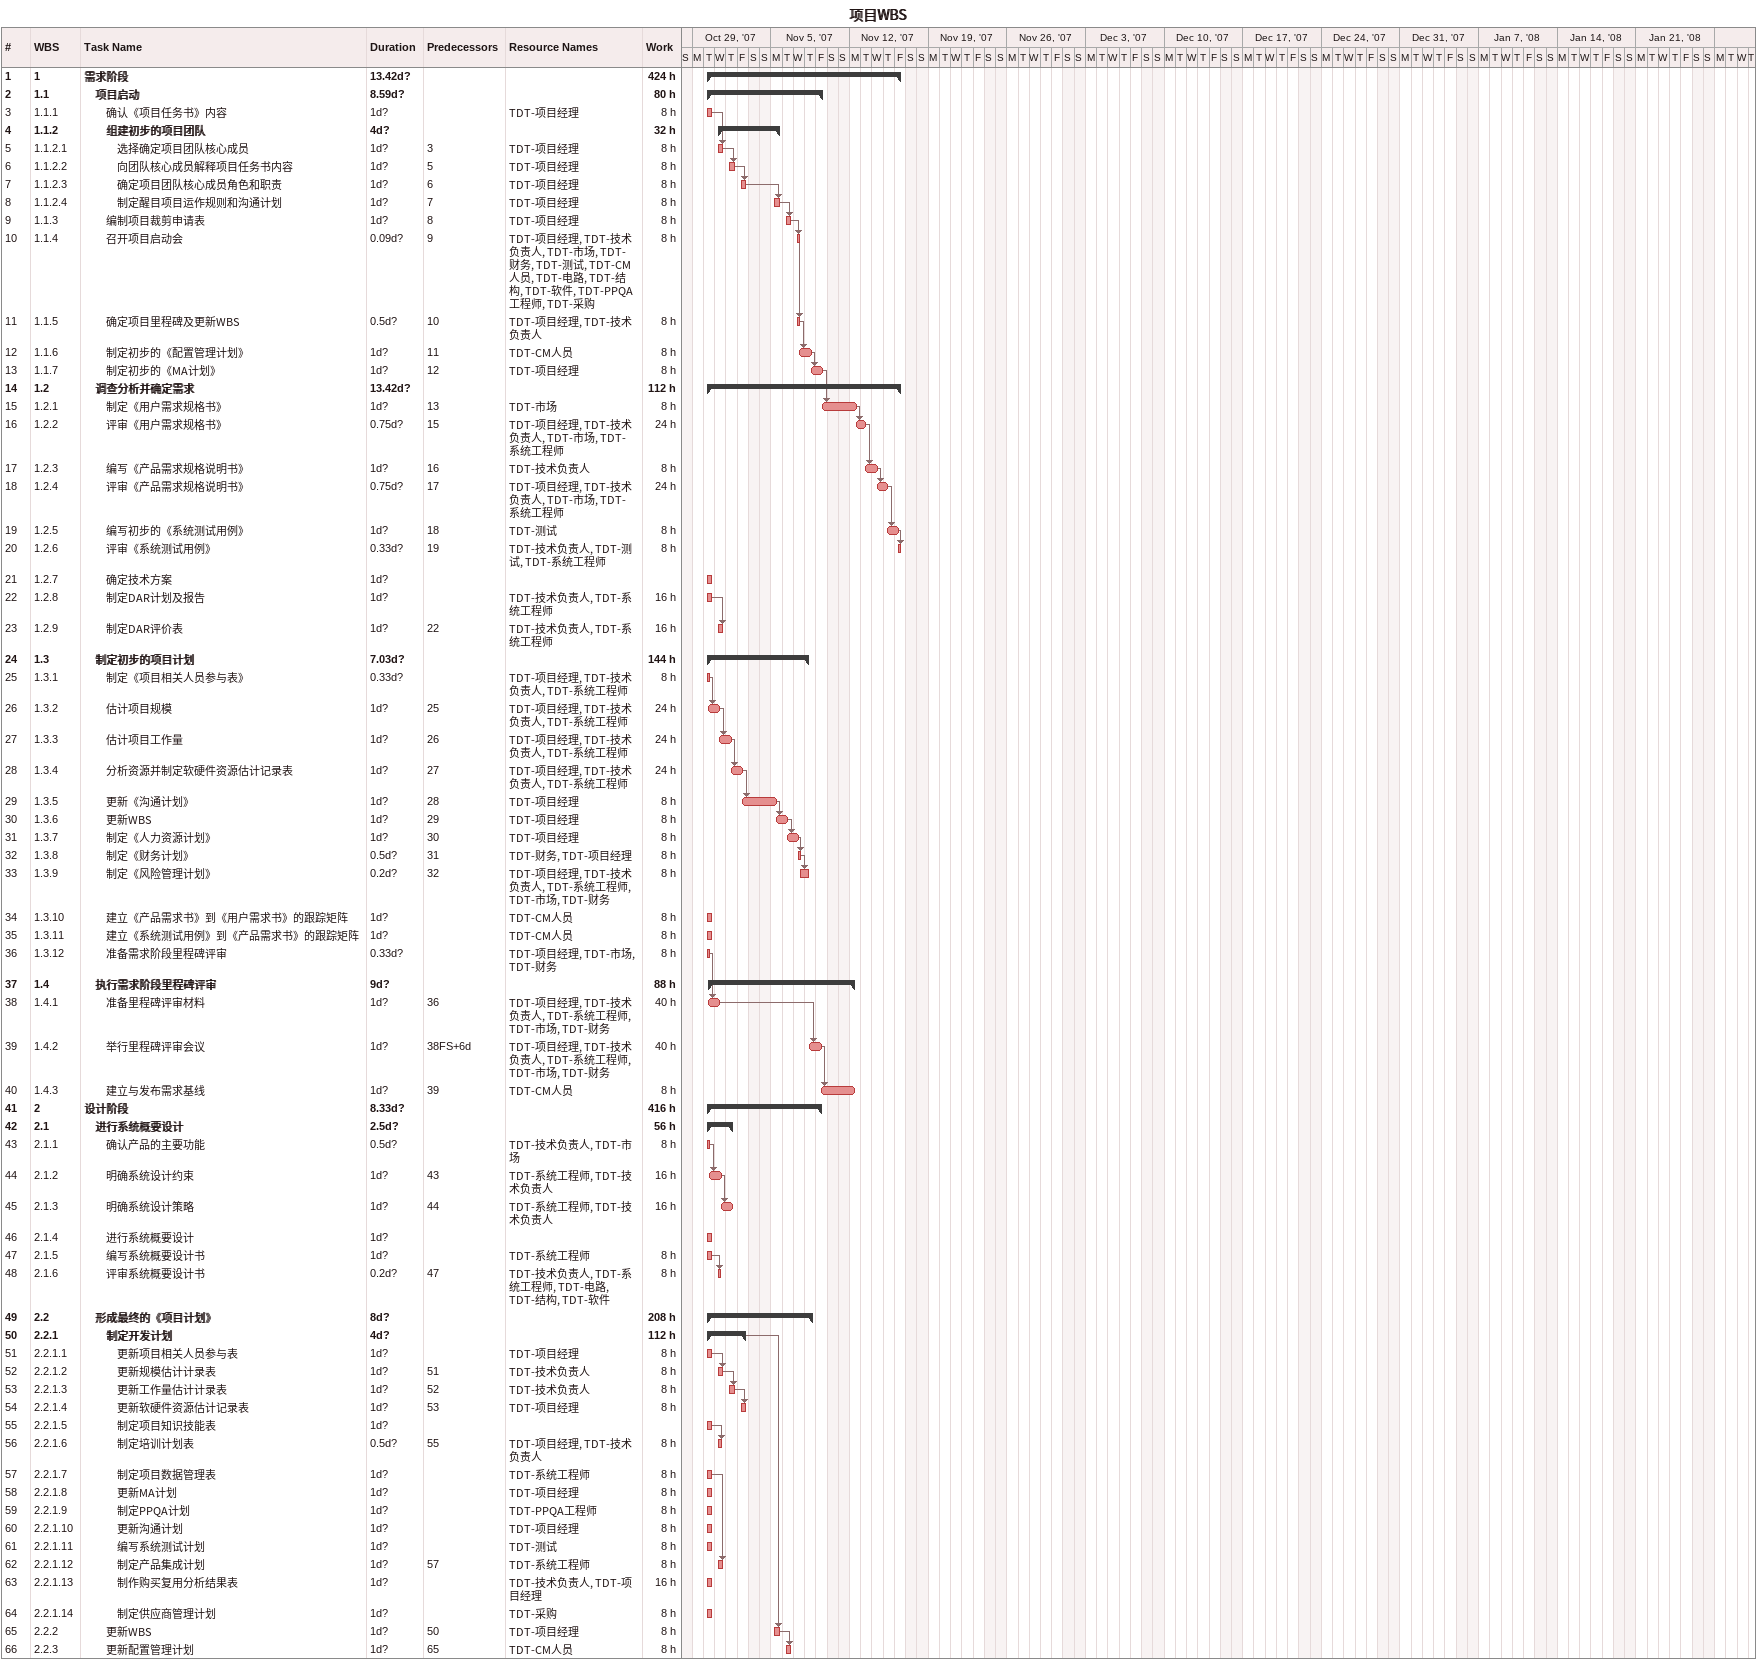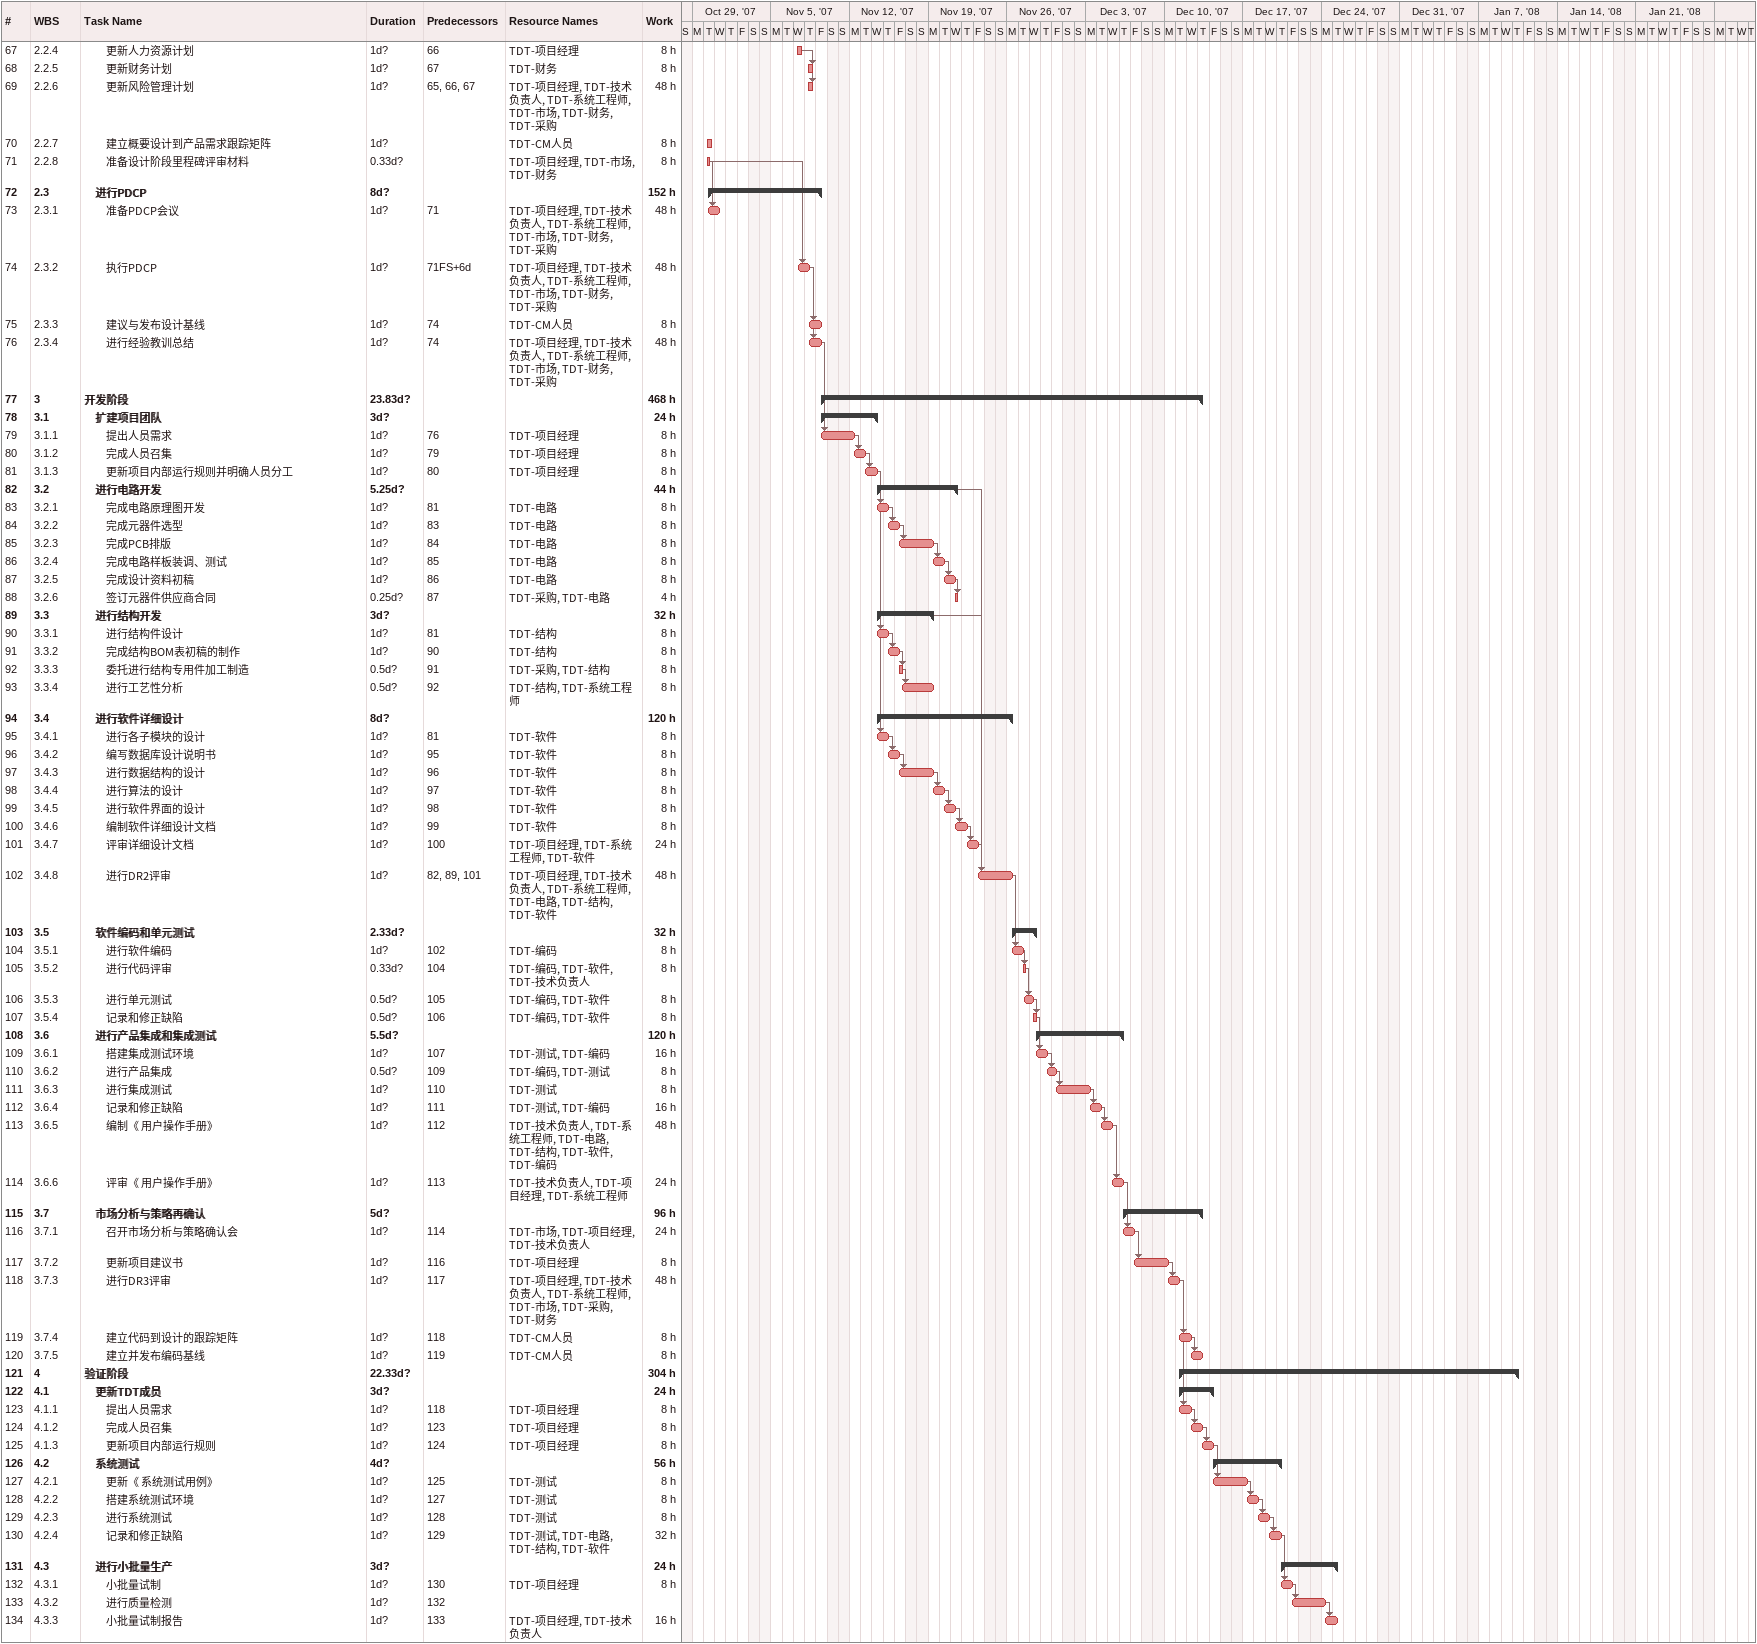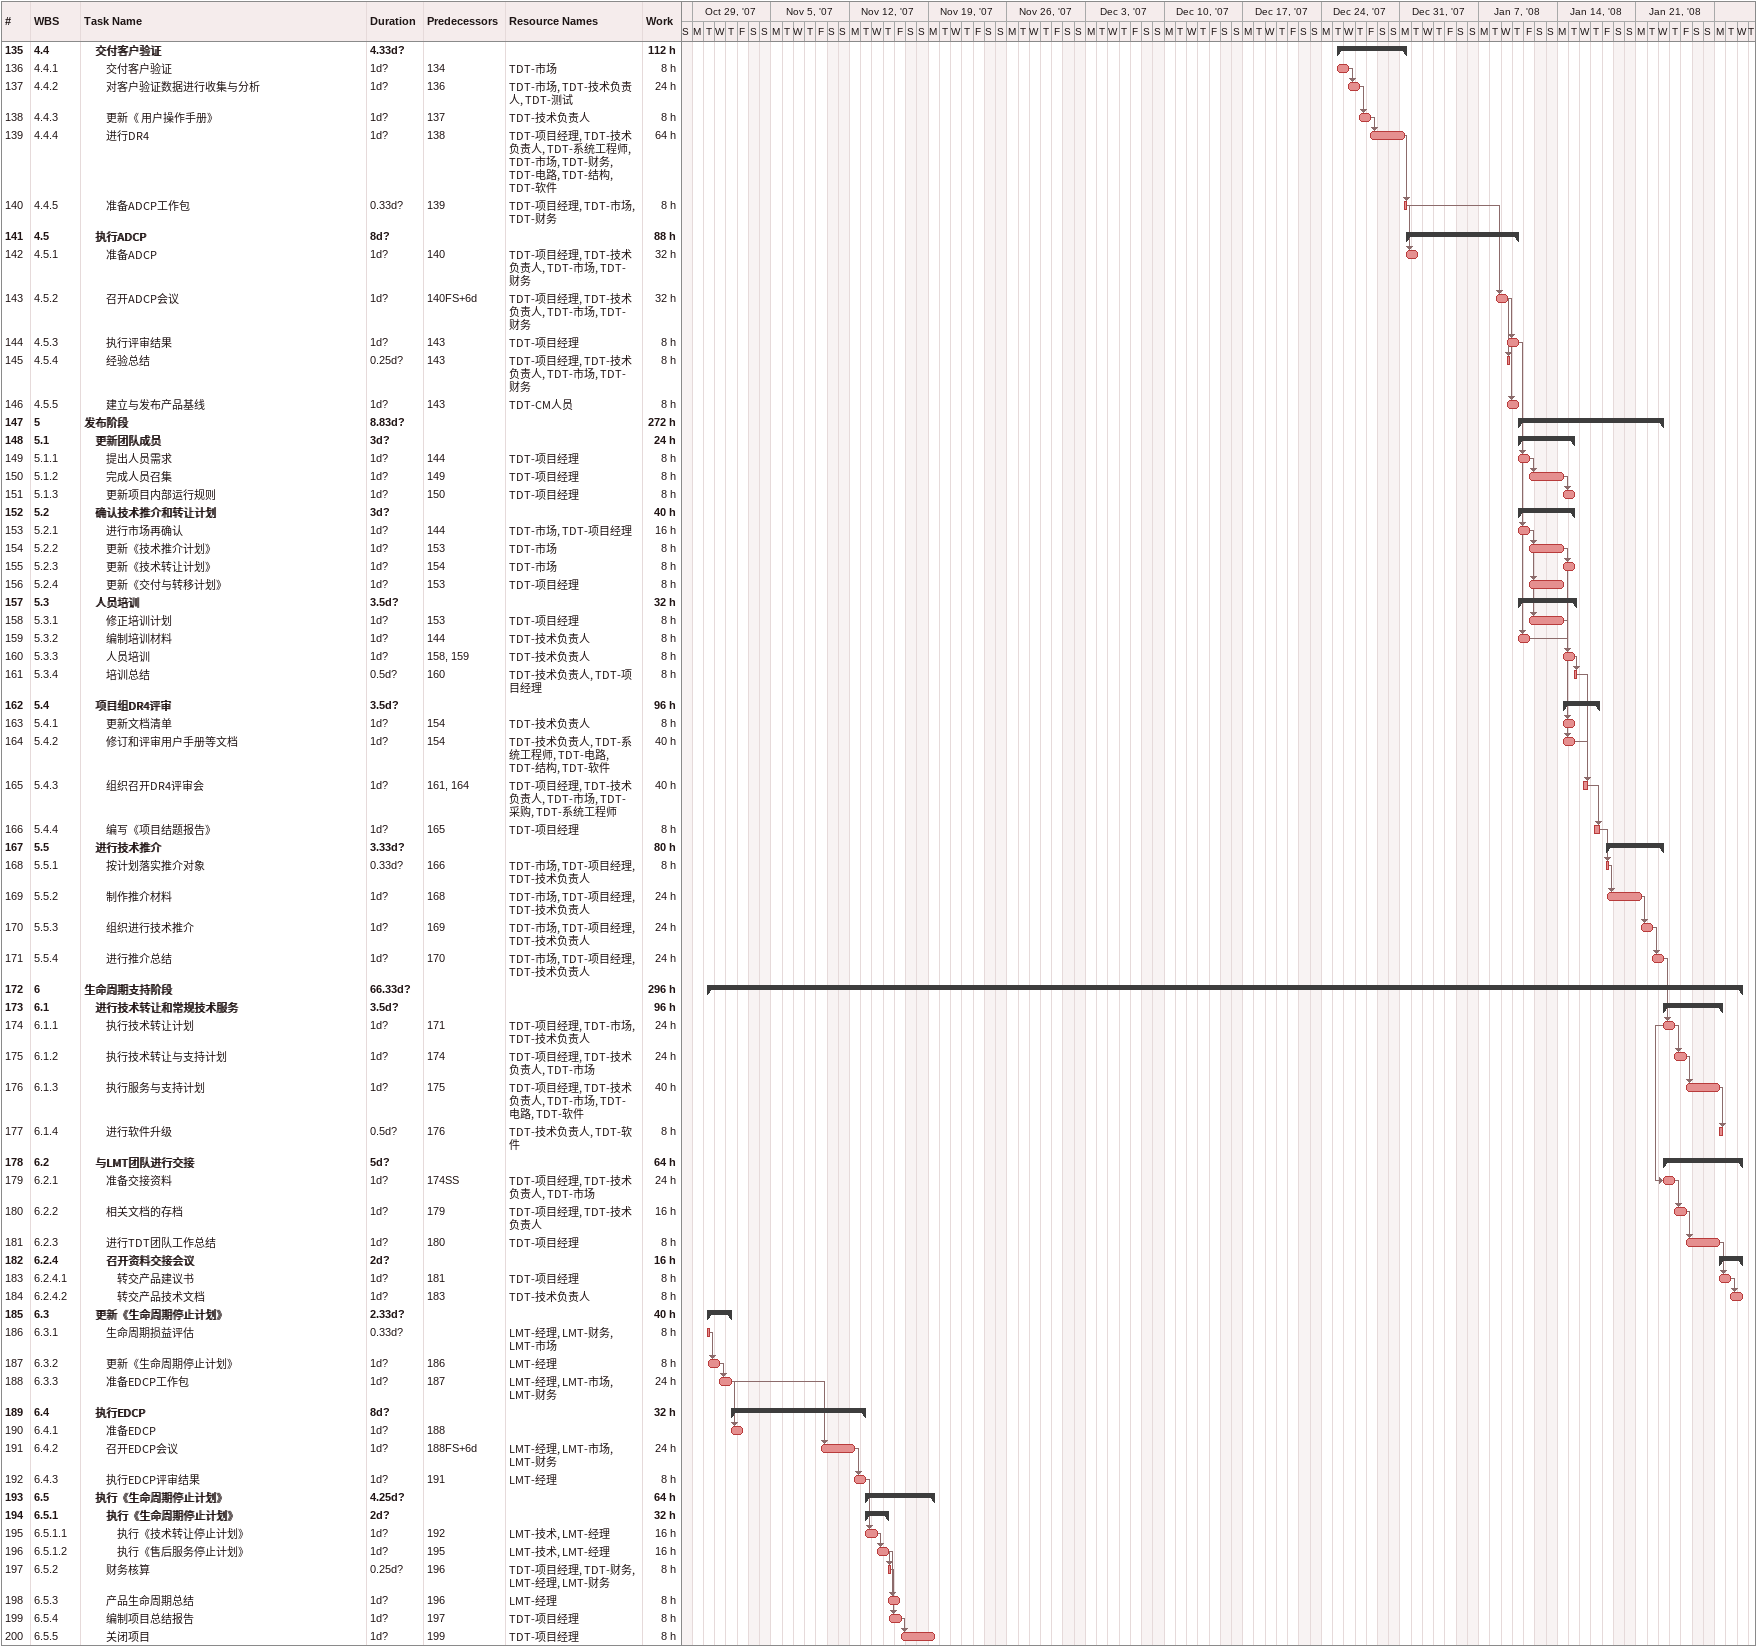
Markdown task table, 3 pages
项目WBS

| ID | WBS | Task | Duration | Start | Finish | Predecessors | Resources | Work (h) |
|---|---|---|---|---|---|---|---|---|
| 1 | 1 | **需求阶段** | 13.42d? | 2007-10-30 | 2007-11-16 |  |  | 424 |
| 2 | 1.1 | **项目启动** | 8.59d? | 2007-10-30 | 2007-11-09 |  |  | 80 |
| 3 | 1.1.1 | 确认《项目任务书》内容 | 1d? | 2007-10-30 | 2007-10-30 |  | TDT-项目经理 | 8 |
| 4 | 1.1.2 | **组建初步的项目团队** | 4d? | 2007-10-31 | 2007-11-05 |  |  | 32 |
| 5 | 1.1.2.1 | 选择确定项目团队核心成员 | 1d? | 2007-10-31 | 2007-10-31 | 3 | TDT-项目经理 | 8 |
| 6 | 1.1.2.2 | 向团队核心成员解释项目任务书内容 | 1d? | 2007-11-01 | 2007-11-01 | 5 | TDT-项目经理 | 8 |
| 7 | 1.1.2.3 | 确定项目团队核心成员角色和职责 | 1d? | 2007-11-02 | 2007-11-02 | 6 | TDT-项目经理 | 8 |
| 8 | 1.1.2.4 | 制定醒目项目运作规则和沟通计划 | 1d? | 2007-11-05 | 2007-11-05 | 7 | TDT-项目经理 | 8 |
| 9 | 1.1.3 | 编制项目裁剪申请表 | 1d? | 2007-11-06 | 2007-11-06 | 8 | TDT-项目经理 | 8 |
| 10 | 1.1.4 | 召开项目启动会 | 0.09d? | 2007-11-07 | 2007-11-07 | 9 | TDT-项目经理, TDT-技术负责人, TDT-市场, TDT-财务, TDT-测试, TDT-CM人员, TDT-电路, TDT-结构, TDT-软件, TDT-PPQA工程师, TDT-采购 | 8 |
| 11 | 1.1.5 | 确定项目里程碑及更新WBS | 0.5d? | 2007-11-07 | 2007-11-07 | 10 | TDT-项目经理, TDT-技术负责人 | 8 |
| 12 | 1.1.6 | 制定初步的《配置管理计划》 | 1d? | 2007-11-07 | 2007-11-08 | 11 | TDT-CM人员 | 8 |
| 13 | 1.1.7 | 制定初步的《MA计划》 | 1d? | 2007-11-08 | 2007-11-09 | 12 | TDT-项目经理 | 8 |
| 14 | 1.2 | **调查分析并确定需求** | 13.42d? | 2007-10-30 | 2007-11-16 |  |  | 112 |
| 15 | 1.2.1 | 制定《用户需求规格书》 | 1d? | 2007-11-09 | 2007-11-12 | 13 | TDT-市场 | 8 |
| 16 | 1.2.2 | 评审《用户需求规格书》 | 0.75d? | 2007-11-12 | 2007-11-13 | 15 | TDT-项目经理, TDT-技术负责人, TDT-市场, TDT-系统工程师 | 24 |
| 17 | 1.2.3 | 编写《产品需求规格说明书》 | 1d? | 2007-11-13 | 2007-11-14 | 16 | TDT-技术负责人 | 8 |
| 18 | 1.2.4 | 评审《产品需求规格说明书》 | 0.75d? | 2007-11-14 | 2007-11-15 | 17 | TDT-项目经理, TDT-技术负责人, TDT-市场, TDT-系统工程师 | 24 |
| 19 | 1.2.5 | 编写初步的《系统测试用例》 | 1d? | 2007-11-15 | 2007-11-16 | 18 | TDT-测试 | 8 |
| 20 | 1.2.6 | 评审《系统测试用例》 | 0.33d? | 2007-11-16 | 2007-11-16 | 19 | TDT-技术负责人, TDT-测试, TDT-系统工程师 | 8 |
| 21 | 1.2.7 | 确定技术方案 | 1d? | 2007-10-30 | 2007-10-30 |  |  |  |
| 22 | 1.2.8 | 制定DAR计划及报告 | 1d? | 2007-10-30 | 2007-10-30 |  | TDT-技术负责人, TDT-系统工程师 | 16 |
| 23 | 1.2.9 | 制定DAR评价表 | 1d? | 2007-10-31 | 2007-10-31 | 22 | TDT-技术负责人, TDT-系统工程师 | 16 |
| 24 | 1.3 | **制定初步的项目计划** | 7.03d? | 2007-10-30 | 2007-11-08 |  |  | 144 |
| 25 | 1.3.1 | 制定《项目相关人员参与表》 | 0.33d? | 2007-10-30 | 2007-10-30 |  | TDT-项目经理, TDT-技术负责人, TDT-系统工程师 | 8 |
| 26 | 1.3.2 | 估计项目规模 | 1d? | 2007-10-30 | 2007-10-31 | 25 | TDT-项目经理, TDT-技术负责人, TDT-系统工程师 | 24 |
| 27 | 1.3.3 | 估计项目工作量 | 1d? | 2007-10-31 | 2007-11-01 | 26 | TDT-项目经理, TDT-技术负责人, TDT-系统工程师 | 24 |
| 28 | 1.3.4 | 分析资源并制定软硬件资源估计记录表 | 1d? | 2007-11-01 | 2007-11-02 | 27 | TDT-项目经理, TDT-技术负责人, TDT-系统工程师 | 24 |
| 29 | 1.3.5 | 更新《沟通计划》 | 1d? | 2007-11-02 | 2007-11-05 | 28 | TDT-项目经理 | 8 |
| 30 | 1.3.6 | 更新WBS | 1d? | 2007-11-05 | 2007-11-06 | 29 | TDT-项目经理 | 8 |
| 31 | 1.3.7 | 制定《人力资源计划》 | 1d? | 2007-11-06 | 2007-11-07 | 30 | TDT-项目经理 | 8 |
| 32 | 1.3.8 | 制定《财务计划》 | 0.5d? | 2007-11-07 | 2007-11-07 | 31 | TDT-财务, TDT-项目经理 | 8 |
| 33 | 1.3.9 | 制定《风险管理计划》 | 0.2d? | 2007-11-07 | 2007-11-08 | 32 | TDT-项目经理, TDT-技术负责人, TDT-系统工程师, TDT-市场, TDT-财务 | 8 |
| 34 | 1.3.10 | 建立《产品需求书》到《用户需求书》的跟踪矩阵 | 1d? | 2007-10-30 | 2007-10-30 |  | TDT-CM人员 | 8 |
| 35 | 1.3.11 | 建立《系统测试用例》到《产品需求书》的跟踪矩阵 | 1d? | 2007-10-30 | 2007-10-30 |  | TDT-CM人员 | 8 |
| 36 | 1.3.12 | 准备需求阶段里程碑评审 | 0.33d? | 2007-10-30 | 2007-10-30 |  | TDT-项目经理, TDT-市场, TDT-财务 | 8 |
| 37 | 1.4 | **执行需求阶段里程碑评审** | 9d? | 2007-10-30 | 2007-11-12 |  |  | 88 |
| 38 | 1.4.1 | 准备里程碑评审材料 | 1d? | 2007-10-30 | 2007-10-31 | 36 | TDT-项目经理, TDT-技术负责人, TDT-系统工程师, TDT-市场, TDT-财务 | 40 |
| 39 | 1.4.2 | 举行里程碑评审会议 | 1d? | 2007-11-08 | 2007-11-09 | 38FS+6d | TDT-项目经理, TDT-技术负责人, TDT-系统工程师, TDT-市场, TDT-财务 | 40 |
| 40 | 1.4.3 | 建立与发布需求基线 | 1d? | 2007-11-09 | 2007-11-12 | 39 | TDT-CM人员 | 8 |
| 41 | 2 | **设计阶段** | 8.33d? | 2007-10-30 | 2007-11-09 |  |  | 416 |
| 42 | 2.1 | **进行系统概要设计** | 2.5d? | 2007-10-30 | 2007-11-01 |  |  | 56 |
| 43 | 2.1.1 | 确认产品的主要功能 | 0.5d? | 2007-10-30 | 2007-10-30 |  | TDT-技术负责人, TDT-市场 | 8 |
| 44 | 2.1.2 | 明确系统设计约束 | 1d? | 2007-10-30 | 2007-10-31 | 43 | TDT-系统工程师, TDT-技术负责人 | 16 |
| 45 | 2.1.3 | 明确系统设计策略 | 1d? | 2007-10-31 | 2007-11-01 | 44 | TDT-系统工程师, TDT-技术负责人 | 16 |
| 46 | 2.1.4 | 进行系统概要设计 | 1d? | 2007-10-30 | 2007-10-30 |  |  |  |
| 47 | 2.1.5 | 编写系统概要设计书 | 1d? | 2007-10-30 | 2007-10-30 |  | TDT-系统工程师 | 8 |
| 48 | 2.1.6 | 评审系统概要设计书 | 0.2d? | 2007-10-31 | 2007-10-31 | 47 | TDT-技术负责人, TDT-系统工程师, TDT-电路, TDT-结构, TDT-软件 | 8 |
| 49 | 2.2 | **形成最终的《项目计划》** | 8d? | 2007-10-30 | 2007-11-08 |  |  | 208 |
| 50 | 2.2.1 | **制定开发计划** | 4d? | 2007-10-30 | 2007-11-02 |  |  | 112 |
| 51 | 2.2.1.1 | 更新项目相关人员参与表 | 1d? | 2007-10-30 | 2007-10-30 |  | TDT-项目经理 | 8 |
| 52 | 2.2.1.2 | 更新规模估计计录表 | 1d? | 2007-10-31 | 2007-10-31 | 51 | TDT-技术负责人 | 8 |
| 53 | 2.2.1.3 | 更新工作量估计计录表 | 1d? | 2007-11-01 | 2007-11-01 | 52 | TDT-技术负责人 | 8 |
| 54 | 2.2.1.4 | 更新软硬件资源估计记录表 | 1d? | 2007-11-02 | 2007-11-02 | 53 | TDT-项目经理 | 8 |
| 55 | 2.2.1.5 | 制定项目知识技能表 | 1d? | 2007-10-30 | 2007-10-30 |  |  |  |
| 56 | 2.2.1.6 | 制定培训计划表 | 0.5d? | 2007-10-31 | 2007-10-31 | 55 | TDT-项目经理, TDT-技术负责人 | 8 |
| 57 | 2.2.1.7 | 制定项目数据管理表 | 1d? | 2007-10-30 | 2007-10-30 |  | TDT-系统工程师 | 8 |
| 58 | 2.2.1.8 | 更新MA计划 | 1d? | 2007-10-30 | 2007-10-30 |  | TDT-项目经理 | 8 |
| 59 | 2.2.1.9 | 制定PPQA计划 | 1d? | 2007-10-30 | 2007-10-30 |  | TDT-PPQA工程师 | 8 |
| 60 | 2.2.1.10 | 更新沟通计划 | 1d? | 2007-10-30 | 2007-10-30 |  | TDT-项目经理 | 8 |
| 61 | 2.2.1.11 | 编写系统测试计划 | 1d? | 2007-10-30 | 2007-10-30 |  | TDT-测试 | 8 |
| 62 | 2.2.1.12 | 制定产品集成计划 | 1d? | 2007-10-31 | 2007-10-31 | 57 | TDT-系统工程师 | 8 |
| 63 | 2.2.1.13 | 制作购买复用分析结果表 | 1d? | 2007-10-30 | 2007-10-30 |  | TDT-技术负责人, TDT-项目经理 | 16 |
| 64 | 2.2.1.14 | 制定供应商管理计划 | 1d? | 2007-10-30 | 2007-10-30 |  | TDT-采购 | 8 |
| 65 | 2.2.2 | 更新WBS | 1d? | 2007-11-05 | 2007-11-05 | 50 | TDT-项目经理 | 8 |
| 66 | 2.2.3 | 更新配置管理计划 | 1d? | 2007-11-06 | 2007-11-06 | 65 | TDT-CM人员 | 8 |
| 67 | 2.2.4 | 更新人力资源计划 | 1d? | 2007-11-07 | 2007-11-07 | 66 | TDT-项目经理 | 8 |
| 68 | 2.2.5 | 更新财务计划 | 1d? | 2007-11-08 | 2007-11-08 | 67 | TDT-财务 | 8 |
| 69 | 2.2.6 | 更新风险管理计划 | 1d? | 2007-11-08 | 2007-11-08 | 65, 66, 67 | TDT-项目经理, TDT-技术负责人, TDT-系统工程师, TDT-市场, TDT-财务, TDT-采购 | 48 |
| 70 | 2.2.7 | 建立概要设计到产品需求跟踪矩阵 | 1d? | 2007-10-30 | 2007-10-30 |  | TDT-CM人员 | 8 |
| 71 | 2.2.8 | 准备设计阶段里程碑评审材料 | 0.33d? | 2007-10-30 | 2007-10-30 |  | TDT-项目经理, TDT-市场, TDT-财务 | 8 |
| 72 | 2.3 | **进行PDCP** | 8d? | 2007-10-30 | 2007-11-09 |  |  | 152 |
| 73 | 2.3.1 | 准备PDCP会议 | 1d? | 2007-10-30 | 2007-10-31 | 71 | TDT-项目经理, TDT-技术负责人, TDT-系统工程师, TDT-市场, TDT-财务, TDT-采购 | 48 |
| 74 | 2.3.2 | 执行PDCP | 1d? | 2007-11-07 | 2007-11-08 | 71FS+6d | TDT-项目经理, TDT-技术负责人, TDT-系统工程师, TDT-市场, TDT-财务, TDT-采购 | 48 |
| 75 | 2.3.3 | 建议与发布设计基线 | 1d? | 2007-11-08 | 2007-11-09 | 74 | TDT-CM人员 | 8 |
| 76 | 2.3.4 | 进行经验教训总结 | 1d? | 2007-11-08 | 2007-11-09 | 74 | TDT-项目经理, TDT-技术负责人, TDT-系统工程师, TDT-市场, TDT-财务, TDT-采购 | 48 |
| 77 | 3 | **开发阶段** | 23.83d? | 2007-11-09 | 2007-12-13 |  |  | 468 |
| 78 | 3.1 | **扩建项目团队** | 3d? | 2007-11-09 | 2007-11-14 |  |  | 24 |
| 79 | 3.1.1 | 提出人员需求 | 1d? | 2007-11-09 | 2007-11-12 | 76 | TDT-项目经理 | 8 |
| 80 | 3.1.2 | 完成人员召集 | 1d? | 2007-11-12 | 2007-11-13 | 79 | TDT-项目经理 | 8 |
| 81 | 3.1.3 | 更新项目内部运行规则并明确人员分工 | 1d? | 2007-11-13 | 2007-11-14 | 80 | TDT-项目经理 | 8 |
| 82 | 3.2 | **进行电路开发** | 5.25d? | 2007-11-14 | 2007-11-21 |  |  | 44 |
| 83 | 3.2.1 | 完成电路原理图开发 | 1d? | 2007-11-14 | 2007-11-15 | 81 | TDT-电路 | 8 |
| 84 | 3.2.2 | 完成元器件选型 | 1d? | 2007-11-15 | 2007-11-16 | 83 | TDT-电路 | 8 |
| 85 | 3.2.3 | 完成PCB排版 | 1d? | 2007-11-16 | 2007-11-19 | 84 | TDT-电路 | 8 |
| 86 | 3.2.4 | 完成电路样板装调、测试 | 1d? | 2007-11-19 | 2007-11-20 | 85 | TDT-电路 | 8 |
| 87 | 3.2.5 | 完成设计资料初稿 | 1d? | 2007-11-20 | 2007-11-21 | 86 | TDT-电路 | 8 |
| 88 | 3.2.6 | 签订元器件供应商合同 | 0.25d? | 2007-11-21 | 2007-11-21 | 87 | TDT-采购, TDT-电路 | 4 |
| 89 | 3.3 | **进行结构开发** | 3d? | 2007-11-14 | 2007-11-19 |  |  | 32 |
| 90 | 3.3.1 | 进行结构件设计 | 1d? | 2007-11-14 | 2007-11-15 | 81 | TDT-结构 | 8 |
| 91 | 3.3.2 | 完成结构BOM表初稿的制作 | 1d? | 2007-11-15 | 2007-11-16 | 90 | TDT-结构 | 8 |
| 92 | 3.3.3 | 委托进行结构专用件加工制造 | 0.5d? | 2007-11-16 | 2007-11-16 | 91 | TDT-采购, TDT-结构 | 8 |
| 93 | 3.3.4 | 进行工艺性分析 | 0.5d? | 2007-11-16 | 2007-11-19 | 92 | TDT-结构, TDT-系统工程师 | 8 |
| 94 | 3.4 | **进行软件详细设计** | 8d? | 2007-11-14 | 2007-11-26 |  |  | 120 |
| 95 | 3.4.1 | 进行各子模块的设计 | 1d? | 2007-11-14 | 2007-11-15 | 81 | TDT-软件 | 8 |
| 96 | 3.4.2 | 编写数据库设计说明书 | 1d? | 2007-11-15 | 2007-11-16 | 95 | TDT-软件 | 8 |
| 97 | 3.4.3 | 进行数据结构的设计 | 1d? | 2007-11-16 | 2007-11-19 | 96 | TDT-软件 | 8 |
| 98 | 3.4.4 | 进行算法的设计 | 1d? | 2007-11-19 | 2007-11-20 | 97 | TDT-软件 | 8 |
| 99 | 3.4.5 | 进行软件界面的设计 | 1d? | 2007-11-20 | 2007-11-21 | 98 | TDT-软件 | 8 |
| 100 | 3.4.6 | 编制软件详细设计文档 | 1d? | 2007-11-21 | 2007-11-22 | 99 | TDT-软件 | 8 |
| 101 | 3.4.7 | 评审详细设计文档 | 1d? | 2007-11-22 | 2007-11-23 | 100 | TDT-项目经理, TDT-系统工程师, TDT-软件 | 24 |
| 102 | 3.4.8 | 进行DR2评审 | 1d? | 2007-11-23 | 2007-11-26 | 82, 89, 101 | TDT-项目经理, TDT-技术负责人, TDT-系统工程师, TDT-电路, TDT-结构, TDT-软件 | 48 |
| 103 | 3.5 | **软件编码和单元测试** | 2.33d? | 2007-11-26 | 2007-11-28 |  |  | 32 |
| 104 | 3.5.1 | 进行软件编码 | 1d? | 2007-11-26 | 2007-11-27 | 102 | TDT-编码 | 8 |
| 105 | 3.5.2 | 进行代码评审 | 0.33d? | 2007-11-27 | 2007-11-27 | 104 | TDT-编码, TDT-软件, TDT-技术负责人 | 8 |
| 106 | 3.5.3 | 进行单元测试 | 0.5d? | 2007-11-27 | 2007-11-28 | 105 | TDT-编码, TDT-软件 | 8 |
| 107 | 3.5.4 | 记录和修正缺陷 | 0.5d? | 2007-11-28 | 2007-11-28 | 106 | TDT-编码, TDT-软件 | 8 |
| 108 | 3.6 | **进行产品集成和集成测试** | 5.5d? | 2007-11-28 | 2007-12-06 |  |  | 120 |
| 109 | 3.6.1 | 搭建集成测试环境 | 1d? | 2007-11-28 | 2007-11-29 | 107 | TDT-测试, TDT-编码 | 16 |
| 110 | 3.6.2 | 进行产品集成 | 0.5d? | 2007-11-29 | 2007-11-30 | 109 | TDT-编码, TDT-测试 | 8 |
| 111 | 3.6.3 | 进行集成测试 | 1d? | 2007-11-30 | 2007-12-03 | 110 | TDT-测试 | 8 |
| 112 | 3.6.4 | 记录和修正缺陷 | 1d? | 2007-12-03 | 2007-12-04 | 111 | TDT-测试, TDT-编码 | 16 |
| 113 | 3.6.5 | 编制《 用户操作手册》 | 1d? | 2007-12-04 | 2007-12-05 | 112 | TDT-技术负责人, TDT-系统工程师, TDT-电路, TDT-结构, TDT-软件, TDT-编码 | 48 |
| 114 | 3.6.6 | 评审《 用户操作手册》 | 1d? | 2007-12-05 | 2007-12-06 | 113 | TDT-技术负责人, TDT-项目经理, TDT-系统工程师 | 24 |
| 115 | 3.7 | **市场分析与策略再确认** | 5d? | 2007-12-06 | 2007-12-13 |  |  | 96 |
| 116 | 3.7.1 | 召开市场分析与策略确认会 | 1d? | 2007-12-06 | 2007-12-07 | 114 | TDT-市场, TDT-项目经理, TDT-技术负责人 | 24 |
| 117 | 3.7.2 | 更新项目建议书 | 1d? | 2007-12-07 | 2007-12-10 | 116 | TDT-项目经理 | 8 |
| 118 | 3.7.3 | 进行DR3评审 | 1d? | 2007-12-10 | 2007-12-11 | 117 | TDT-项目经理, TDT-技术负责人, TDT-系统工程师, TDT-市场, TDT-采购, TDT-财务 | 48 |
| 119 | 3.7.4 | 建立代码到设计的跟踪矩阵 | 1d? | 2007-12-11 | 2007-12-12 | 118 | TDT-CM人员 | 8 |
| 120 | 3.7.5 | 建立并发布编码基线 | 1d? | 2007-12-12 | 2007-12-13 | 119 | TDT-CM人员 | 8 |
| 121 | 4 | **验证阶段** | 22.33d? | 2007-12-11 | 2008-01-10 |  |  | 304 |
| 122 | 4.1 | **更新TDT成员** | 3d? | 2007-12-11 | 2007-12-14 |  |  | 24 |
| 123 | 4.1.1 | 提出人员需求 | 1d? | 2007-12-11 | 2007-12-12 | 118 | TDT-项目经理 | 8 |
| 124 | 4.1.2 | 完成人员召集 | 1d? | 2007-12-12 | 2007-12-13 | 123 | TDT-项目经理 | 8 |
| 125 | 4.1.3 | 更新项目内部运行规则 | 1d? | 2007-12-13 | 2007-12-14 | 124 | TDT-项目经理 | 8 |
| 126 | 4.2 | **系统测试** | 4d? | 2007-12-14 | 2007-12-20 |  |  | 56 |
| 127 | 4.2.1 | 更新《 系统测试用例》 | 1d? | 2007-12-14 | 2007-12-17 | 125 | TDT-测试 | 8 |
| 128 | 4.2.2 | 搭建系统测试环境 | 1d? | 2007-12-17 | 2007-12-18 | 127 | TDT-测试 | 8 |
| 129 | 4.2.3 | 进行系统测试 | 1d? | 2007-12-18 | 2007-12-19 | 128 | TDT-测试 | 8 |
| 130 | 4.2.4 | 记录和修正缺陷 | 1d? | 2007-12-19 | 2007-12-20 | 129 | TDT-测试, TDT-电路, TDT-结构, TDT-软件 | 32 |
| 131 | 4.3 | **进行小批量生产** | 3d? | 2007-12-20 | 2007-12-25 |  |  | 24 |
| 132 | 4.3.1 | 小批量试制 | 1d? | 2007-12-20 | 2007-12-21 | 130 | TDT-项目经理 | 8 |
| 133 | 4.3.2 | 进行质量检测 | 1d? | 2007-12-21 | 2007-12-24 | 132 |  |  |
| 134 | 4.3.3 | 小批量试制报告 | 1d? | 2007-12-24 | 2007-12-25 | 133 | TDT-项目经理, TDT-技术负责人 | 16 |
| 135 | 4.4 | **交付客户验证** | 4.33d? | 2007-12-25 | 2007-12-31 |  |  | 112 |
| 136 | 4.4.1 | 交付客户验证 | 1d? | 2007-12-25 | 2007-12-26 | 134 | TDT-市场 | 8 |
| 137 | 4.4.2 | 对客户验证数据进行收集与分析 | 1d? | 2007-12-26 | 2007-12-27 | 136 | TDT-市场, TDT-技术负责人, TDT-测试 | 24 |
| 138 | 4.4.3 | 更新《 用户操作手册》 | 1d? | 2007-12-27 | 2007-12-28 | 137 | TDT-技术负责人 | 8 |
| 139 | 4.4.4 | 进行DR4 | 1d? | 2007-12-28 | 2007-12-31 | 138 | TDT-项目经理, TDT-技术负责人, TDT-系统工程师, TDT-市场, TDT-财务, TDT-电路, TDT-结构, TDT-软件 | 64 |
| 140 | 4.4.5 | 准备ADCP工作包 | 0.33d? | 2007-12-31 | 2007-12-31 | 139 | TDT-项目经理, TDT-市场, TDT-财务 | 8 |
| 141 | 4.5 | **执行ADCP** | 8d? | 2007-12-31 | 2008-01-10 |  |  | 88 |
| 142 | 4.5.1 | 准备ADCP | 1d? | 2007-12-31 | 2008-01-01 | 140 | TDT-项目经理, TDT-技术负责人, TDT-市场, TDT-财务 | 32 |
| 143 | 4.5.2 | 召开ADCP会议 | 1d? | 2008-01-08 | 2008-01-09 | 140FS+6d | TDT-项目经理, TDT-技术负责人, TDT-市场, TDT-财务 | 32 |
| 144 | 4.5.3 | 执行评审结果 | 1d? | 2008-01-09 | 2008-01-10 | 143 | TDT-项目经理 | 8 |
| 145 | 4.5.4 | 经验总结 | 0.25d? | 2008-01-09 | 2008-01-09 | 143 | TDT-项目经理, TDT-技术负责人, TDT-市场, TDT-财务 | 8 |
| 146 | 4.5.5 | 建立与发布产品基线 | 1d? | 2008-01-09 | 2008-01-10 | 143 | TDT-CM人员 | 8 |
| 147 | 5 | **发布阶段** | 8.83d? | 2008-01-10 | 2008-01-23 |  |  | 272 |
| 148 | 5.1 | **更新团队成员** | 3d? | 2008-01-10 | 2008-01-15 |  |  | 24 |
| 149 | 5.1.1 | 提出人员需求 | 1d? | 2008-01-10 | 2008-01-11 | 144 | TDT-项目经理 | 8 |
| 150 | 5.1.2 | 完成人员召集 | 1d? | 2008-01-11 | 2008-01-14 | 149 | TDT-项目经理 | 8 |
| 151 | 5.1.3 | 更新项目内部运行规则 | 1d? | 2008-01-14 | 2008-01-15 | 150 | TDT-项目经理 | 8 |
| 152 | 5.2 | **确认技术推介和转让计划** | 3d? | 2008-01-10 | 2008-01-15 |  |  | 40 |
| 153 | 5.2.1 | 进行市场再确认 | 1d? | 2008-01-10 | 2008-01-11 | 144 | TDT-市场, TDT-项目经理 | 16 |
| 154 | 5.2.2 | 更新《技术推介计划》 | 1d? | 2008-01-11 | 2008-01-14 | 153 | TDT-市场 | 8 |
| 155 | 5.2.3 | 更新《技术转让计划》 | 1d? | 2008-01-14 | 2008-01-15 | 154 | TDT-市场 | 8 |
| 156 | 5.2.4 | 更新《交付与转移计划》 | 1d? | 2008-01-11 | 2008-01-14 | 153 | TDT-项目经理 | 8 |
| 157 | 5.3 | **人员培训** | 3.5d? | 2008-01-10 | 2008-01-15 |  |  | 32 |
| 158 | 5.3.1 | 修正培训计划 | 1d? | 2008-01-11 | 2008-01-14 | 153 | TDT-项目经理 | 8 |
| 159 | 5.3.2 | 编制培训材料 | 1d? | 2008-01-10 | 2008-01-11 | 144 | TDT-技术负责人 | 8 |
| 160 | 5.3.3 | 人员培训 | 1d? | 2008-01-14 | 2008-01-15 | 158, 159 | TDT-技术负责人 | 8 |
| 161 | 5.3.4 | 培训总结 | 0.5d? | 2008-01-15 | 2008-01-15 | 160 | TDT-技术负责人, TDT-项目经理 | 8 |
| 162 | 5.4 | **项目组DR4评审** | 3.5d? | 2008-01-14 | 2008-01-17 |  |  | 96 |
| 163 | 5.4.1 | 更新文档清单 | 1d? | 2008-01-14 | 2008-01-15 | 154 | TDT-技术负责人 | 8 |
| 164 | 5.4.2 | 修订和评审用户手册等文档 | 1d? | 2008-01-14 | 2008-01-15 | 154 | TDT-技术负责人, TDT-系统工程师, TDT-电路, TDT-结构, TDT-软件 | 40 |
| 165 | 5.4.3 | 组织召开DR4评审会 | 1d? | 2008-01-16 | 2008-01-16 | 161, 164 | TDT-项目经理, TDT-技术负责人, TDT-市场, TDT-采购, TDT-系统工程师 | 40 |
| 166 | 5.4.4 | 编写《项目结题报告》 | 1d? | 2008-01-17 | 2008-01-17 | 165 | TDT-项目经理 | 8 |
| 167 | 5.5 | **进行技术推介** | 3.33d? | 2008-01-18 | 2008-01-23 |  |  | 80 |
| 168 | 5.5.1 | 按计划落实推介对象 | 0.33d? | 2008-01-18 | 2008-01-18 | 166 | TDT-市场, TDT-项目经理, TDT-技术负责人 | 8 |
| 169 | 5.5.2 | 制作推介材料 | 1d? | 2008-01-18 | 2008-01-21 | 168 | TDT-市场, TDT-项目经理, TDT-技术负责人 | 24 |
| 170 | 5.5.3 | 组织进行技术推介 | 1d? | 2008-01-21 | 2008-01-22 | 169 | TDT-市场, TDT-项目经理, TDT-技术负责人 | 24 |
| 171 | 5.5.4 | 进行推介总结 | 1d? | 2008-01-22 | 2008-01-23 | 170 | TDT-市场, TDT-项目经理, TDT-技术负责人 | 24 |
| 172 | 6 | **生命周期支持阶段** | 66.33d? | 2007-10-30 | 2008-01-30 |  |  | 296 |
| 173 | 6.1 | **进行技术转让和常规技术服务** | 3.5d? | 2008-01-23 | 2008-01-28 |  |  | 96 |
| 174 | 6.1.1 | 执行技术转让计划 | 1d? | 2008-01-23 | 2008-01-24 | 171 | TDT-项目经理, TDT-市场, TDT-技术负责人 | 24 |
| 175 | 6.1.2 | 执行技术转让与支持计划 | 1d? | 2008-01-24 | 2008-01-25 | 174 | TDT-项目经理, TDT-技术负责人, TDT-市场 | 24 |
| 176 | 6.1.3 | 执行服务与支持计划 | 1d? | 2008-01-25 | 2008-01-28 | 175 | TDT-项目经理, TDT-技术负责人, TDT-市场, TDT-电路, TDT-软件 | 40 |
| 177 | 6.1.4 | 进行软件升级 | 0.5d? | 2008-01-28 | 2008-01-28 | 176 | TDT-技术负责人, TDT-软件 | 8 |
| 178 | 6.2 | **与LMT团队进行交接** | 5d? | 2008-01-23 | 2008-01-30 |  |  | 64 |
| 179 | 6.2.1 | 准备交接资料 | 1d? | 2008-01-23 | 2008-01-24 | 174SS | TDT-项目经理, TDT-技术负责人, TDT-市场 | 24 |
| 180 | 6.2.2 | 相关文档的存档 | 1d? | 2008-01-24 | 2008-01-25 | 179 | TDT-项目经理, TDT-技术负责人 | 16 |
| 181 | 6.2.3 | 进行TDT团队工作总结 | 1d? | 2008-01-25 | 2008-01-28 | 180 | TDT-项目经理 | 8 |
| 182 | 6.2.4 | **召开资料交接会议** | 2d? | 2008-01-28 | 2008-01-30 |  |  | 16 |
| 183 | 6.2.4.1 | 转交产品建议书 | 1d? | 2008-01-28 | 2008-01-29 | 181 | TDT-项目经理 | 8 |
| 184 | 6.2.4.2 | 转交产品技术文档 | 1d? | 2008-01-29 | 2008-01-30 | 183 | TDT-技术负责人 | 8 |
| 185 | 6.3 | **更新《生命周期停止计划》** | 2.33d? | 2007-10-30 | 2007-11-01 |  |  | 40 |
| 186 | 6.3.1 | 生命周期损益评估 | 0.33d? | 2007-10-30 | 2007-10-30 |  | LMT-经理, LMT-财务, LMT-市场 | 8 |
| 187 | 6.3.2 | 更新《生命周期停止计划》 | 1d? | 2007-10-30 | 2007-10-31 | 186 | LMT-经理 | 8 |
| 188 | 6.3.3 | 准备EDCP工作包 | 1d? | 2007-10-31 | 2007-11-01 | 187 | LMT-经理, LMT-市场, LMT-财务 | 24 |
| 189 | 6.4 | **执行EDCP** | 8d? | 2007-11-01 | 2007-11-13 |  |  | 32 |
| 190 | 6.4.1 | 准备EDCP | 1d? | 2007-11-01 | 2007-11-02 | 188 |  |  |
| 191 | 6.4.2 | 召开EDCP会议 | 1d? | 2007-11-09 | 2007-11-12 | 188FS+6d | LMT-经理, LMT-市场, LMT-财务 | 24 |
| 192 | 6.4.3 | 执行EDCP评审结果 | 1d? | 2007-11-12 | 2007-11-13 | 191 | LMT-经理 | 8 |
| 193 | 6.5 | **执行《生命周期停止计划》** | 4.25d? | 2007-11-13 | 2007-11-19 |  |  | 64 |
| 194 | 6.5.1 | **执行《生命周期停止计划》** | 2d? | 2007-11-13 | 2007-11-15 |  |  | 32 |
| 195 | 6.5.1.1 | 执行《技术转让停止计划》 | 1d? | 2007-11-13 | 2007-11-14 | 192 | LMT-技术, LMT-经理 | 16 |
| 196 | 6.5.1.2 | 执行《售后服务停止计划》 | 1d? | 2007-11-14 | 2007-11-15 | 195 | LMT-技术, LMT-经理 | 16 |
| 197 | 6.5.2 | 财务核算 | 0.25d? | 2007-11-15 | 2007-11-15 | 196 | TDT-项目经理, TDT-财务, LMT-经理, LMT-财务 | 8 |
| 198 | 6.5.3 | 产品生命周期总结 | 1d? | 2007-11-15 | 2007-11-16 | 196 | LMT-经理 | 8 |
| 199 | 6.5.4 | 编制项目总结报告 | 1d? | 2007-11-15 | 2007-11-16 | 197 | TDT-项目经理 | 8 |
| 200 | 6.5.5 | 关闭项目 | 1d? | 2007-11-16 | 2007-11-19 | 199 | TDT-项目经理 | 8 |
